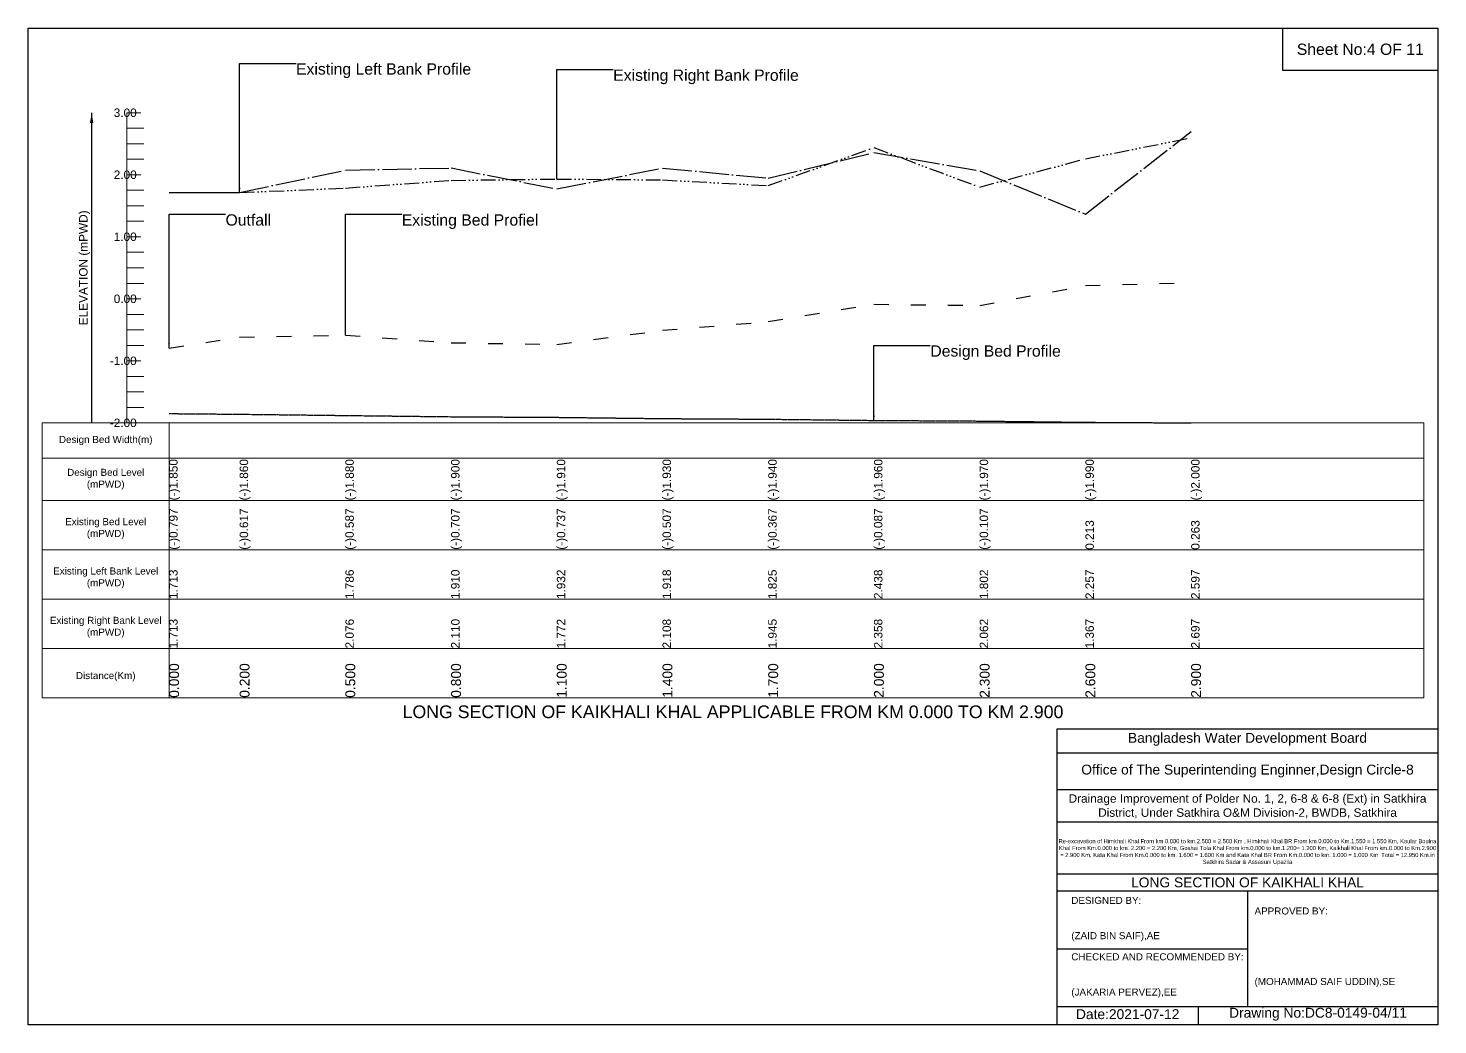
# Model space of a CAD drawing. Header units: inches. Extents: x 91000 to 628000, y -5656 to 0.
# Drawn here: x 400000 to 408000, y -5656 to 0 of the extents above; entities that cross this region are included whole.
import ezdxf

# ---------------------------------------------------------------- set-up
doc = ezdxf.new("R2010")
doc.units = ezdxf.units.IN
doc.header["$LTSCALE"] = 7
doc.header["$MEASUREMENT"] = 0
for name, pattern in [('ACAD_ISO03W100', [30, 12, -18]), ('ACAD_ISO04W100', [30, 24, -3, 0, -3]), ('ACAD_ISO14W100', [24, 12, -3, 0, -3, 0, -3, 0, -3]), ('CENTER', [2, 1.25, -0.25, 0.25, -0.25])]:
    doc.linetypes.add(name, pattern=pattern)
for name, color, linetype, lineweight in [('Design Bed Level Long Section', 7, 'CENTER', 25), ('Existing Bed Level for Long Section', 7, 'ACAD_ISO03W100', 25), ('Existing Left Bank of Long section', 7, 'ACAD_ISO04W100', 25), ('Existing Right Bank of Long Section', 7, 'ACAD_ISO14W100', 25), ('Long Section Border', 7, 'Continuous', 9), ('Long Section Labels', 7, 'Continuous', 9), ('Vscale for Long Section', 7, 'Continuous', 9)]:
    doc.layers.add(name, color=color, linetype=linetype, lineweight=lineweight)
doc.styles.get("Standard").update_dxf_attribs({"font": 'arial.ttf'})
doc.dimstyles.get("Standard").update_dxf_attribs({"dimtxt": 0.18, "dimasz": 0.18, "dimexe": 0.18, "dimexo": 0.0625, "dimgap": 0.09, "dimtad": 0, "dimtih": 1, "dimtoh": 1, "dimdec": 4, "dimzin": 0, "dimdsep": 46, "dimtxsty": 'Standard', "dimcen": 0.09, "dimadec": 0, "dimazin": 0, "dimtfac": 1, "dimtdec": 4, "dimtofl": 0, "dimtmove": 0, "dimatfit": 3, "dimfxl": 1, "dimtolj": 1, "dimtzin": 0, "dimarcsym": 0})

msp = doc.modelspace()

# ---------------------------------------------------------------- linework, layer by layer
for points in [[(400000, 0), (408000, 0), (408000, -5656), (400000, -5656)], [(407120, 0), (408000, 0), (408000, -240), (407120, -240)]]:
    msp.add_lwpolyline(points, close=True)
for points in [[(405840, -5656), (405840, -3976), (408000, -3976)], [(405840, -4112), (408000, -4112)], [(405840, -4320), (408000, -4320)], [(405840, -4504), (408000, -4504)], [(405840, -4800), (408000, -4800)], [(405840, -4896), (408000, -4896)], [(406920, -4896), (406920, -5552)], [(405840, -5224), (406920, -5224)], [(405840, -5552), (408000, -5552)], [(406640, -5552), (406640, -5656)]]:
    msp.add_lwpolyline(points)
at = {"layer": 'Design Bed Level Long Section'}
msp.add_lwpolyline([(400800, -2187.2), (401200, -2190.7), (401800, -2197.8), (402400, -2204.8), (403000, -2208.3), (403600, -2215.4), (404200, -2218.9), (404800, -2225.9), (405400, -2229.4), (406000, -2236.5), (406600, -2240)], dxfattribs=at)
at = {"layer": 'Existing Bed Level for Long Section'}
msp.add_lwpolyline([(400800, -1816.5), (401200, -1753.2), (401800, -1742.6), (402400, -1784.9), (403000, -1795.4), (403600, -1714.5), (404200, -1665.2), (404800, -1566.6), (405400, -1573.7), (406000, -1461), (406600, -1443.4)], dxfattribs=at)
at = {"layer": 'Existing Left Bank of Long section'}
msp.add_lwpolyline([(400800, -933), (401200, -933), (401800, -805.2), (402400, -793.3), (403000, -912.3), (403600, -794), (404200, -851.4), (404800, -706), (405400, -810.2), (406000, -1054.8), (406600, -586.7)], dxfattribs=at)
at = {"layer": 'Existing Right Bank of Long Section'}
msp.add_lwpolyline([(400800, -933), (401200, -933), (401800, -907.3), (402400, -863.7), (403000, -855.9), (403600, -860.9), (404200, -893.6), (404800, -677.8), (405400, -901.7), (406000, -741.5), (406600, -621.9)], dxfattribs=at)
at = {"layer": 'Long Section Border'}
msp.add_lwpolyline([(400080, -2240), (407920, -2240), (407920, -3800), (400080, -3800)], close=True, dxfattribs=at)
for points in [[(400800, -2240), (400800, -3800)], [(400080, -2440), (407920, -2440)], [(400080, -2680), (407920, -2680)], [(400080, -2960), (407920, -2960)], [(400080, -3240), (407920, -3240)], [(400080, -3520), (407920, -3520)]]:
    msp.add_lwpolyline(points, dxfattribs=at)
at = {"layer": 'Vscale for Long Section'}
for points in [[(400560, -2240), (400560, -1888), (400560, -1536), (400560, -1184), (400560, -832), (400560, -480)], [(400560, -480), (400640, -480)], [(400560, -568), (400656, -568)], [(400560, -656), (400656, -656)], [(400560, -744), (400656, -744)], [(400560, -832), (400640, -832)], [(400560, -920), (400656, -920)], [(400560, -1008), (400656, -1008)], [(400560, -1096), (400656, -1096)], [(400560, -1184), (400640, -1184)], [(400560, -1272), (400656, -1272)], [(400560, -1360), (400656, -1360)], [(400560, -1448), (400656, -1448)], [(400560, -1536), (400640, -1536)], [(400560, -1624), (400656, -1624)], [(400560, -1712), (400656, -1712)], [(400560, -1800), (400656, -1800)], [(400560, -1888), (400640, -1888)], [(400560, -1976), (400656, -1976)], [(400560, -2064), (400656, -2064)], [(400560, -2152), (400656, -2152)], [(400560, -2240), (400640, -2240)]]:
    msp.add_lwpolyline(points, dxfattribs=at)

# ---------------------------------------------------------------- texts
at = {"attachment_point": 5}
for s, insert, char_height in [('Sheet No:4 OF 11', (407560, -120), 64), ('Bangladesh Water Development Board', (406920, -4036), 56), ('Office of The Superintending Enginner,Design Circle-8', (406920, -4216), 56)]:
    msp.add_mtext(s, dxfattribs=dict(at, insert=insert, char_height=char_height))
for s, insert, char_height, width, attachment_point in [('Drainage Improvement of Polder No. 1, 2, 6-8 & 6-8 (Ext) in Satkhira District, Under Satkhira O&M Division-2, BWDB, Satkhira', (406920, -4416), 48, 2240, 5), ('Re-excavation of Himkhali Khal From km.0.000 to km.2.500 = 2.500 Km , Himkhali Khal BR From km.0.000 to Km.1.550 = 1.550 Km, Kaular Boulna Khal From Km.0.000 to km. 2.200 = 2.200 Km, Goshai Tola Khal From km.0.000 to km.1.200= 1.200 Km, Kaikhali Khal From km.0.000 to Km.2.900 = 2.900 Km, Kata Khal From Km.0.000 to km. 1.600 = 1.600 Km and Kata Khal BR From Km.0.000 to km. 1.000 = 1.000 Km  Total = 12.950 Km.in Satkhira Sadar & Assasuni Upazila', (406920, -4676), 23.4814, 2160, 5), ('LONG SECTION OF KAIKHALI KHAL', (406920, -4848), 56, 2240, 5), ('DESIGNED BY:^J^J^J(ZAID BIN SAIF),AE', (405920, -5056), 40, 1120, 4), ('APPROVED BY:^J^J^J^J^J^J(MOHAMMAD SAIF UDDIN),SE', (406960, -5216), 40, 1120, 4), ('CHECKED AND RECOMMENDED BY:^J^J^J(JAKARIA PERVEZ),EE', (405920, -5376), 40, 1120, 4), ('Date:2021-07-12', (406240, -5596), 56, 1120, 5), ('Drawing No:DC8-0149-04/11', (407320, -5596), 56, 1760, 5)]:
    msp.add_mtext(s, dxfattribs=dict(insert=insert, char_height=char_height, width=width, attachment_point=attachment_point))
at = {"layer": 'Long Section Border', "attachment_point": 5}
for s, insert, char_height in [('Design Bed Width(m)', (400440, -2340), 40), ('Design Bed Level^J(mPWD)', (400440, -2560), 40), ('Existing Bed Level^J(mPWD)', (400440, -2840), 40), ('Existing Left Bank Level^J(mPWD)', (400440, -3120), 40), ('Existing Right Bank Level^J(mPWD)', (400440, -3400), 40), ('Distance(Km)', (400440, -3680), 40), ('LONG SECTION OF KAIKHALI KHAL APPLICABLE FROM KM 0.000 TO KM 2.900', (404000, -3880), 72)]:
    msp.add_mtext(s, dxfattribs=dict(at, insert=insert, char_height=char_height))
at = {"layer": 'Long Section Labels', "char_height": 64, "attachment_point": 1}
for s, insert in [('Existing Left Bank Profile', (401520, -199.5)), ('Existing Right Bank Profile', (403320, -234.7)), ('Outfall', (401120, -1056.2)), ('Existing Bed Profiel', (402120, -1056.2)), ('Design Bed Profile', (405120, -1800))]:
    msp.add_mtext(s, dxfattribs=dict(at, insert=insert))
at = {"layer": 'Vscale for Long Section', "char_height": 48, "attachment_point": 6}
for s, insert in [('3.00', (400616, -480)), ('2.00', (400616, -832)), ('1.00', (400616, -1184)), ('0.00', (400616, -1536)), ('-1.00', (400616, -1888)), ('-2.00', (400616, -2240))]:
    msp.add_mtext(s, dxfattribs=dict(at, insert=insert))
at = {"layer": 'Vscale for Long Section', "rotation": 90}
for s, insert, char_height, attachment_point in [('ELEVATION (mPWD)', (400320, -1360), 48, 5), ('(-)1.850', (400800, -2680), 48, 1), ('(-)1.860', (401200, -2680), 48, 1), ('(-)1.880', (401800, -2680), 48, 1), ('(-)1.900', (402400, -2680), 48, 1), ('(-)1.910', (403000, -2680), 48, 1), ('(-)1.930', (403600, -2680), 48, 1), ('(-)1.940', (404200, -2680), 48, 1), ('(-)1.960', (404800, -2680), 48, 1), ('(-)1.970', (405400, -2680), 48, 1), ('(-)1.990', (406000, -2680), 48, 1), ('(-)2.000', (406600, -2680), 48, 1), ('(-)0.797', (400800, -2960), 48, 1), ('(-)0.617', (401200, -2960), 48, 1), ('(-)0.587', (401800, -2960), 48, 1), ('(-)0.707', (402400, -2960), 48, 1), ('(-)0.737', (403000, -2960), 48, 1), ('(-)0.507', (403600, -2960), 48, 1), ('(-)0.367', (404200, -2960), 48, 1), ('(-)0.087', (404800, -2960), 48, 1), ('(-)0.107', (405400, -2960), 48, 1), ('0.213', (406000, -2960), 48, 1), ('0.263', (406600, -2960), 48, 1), ('1.713', (400800, -3240), 48, 1), ('1.713', (400800, -3240), 48, 1), ('1.786', (401800, -3240), 48, 1), ('1.910', (402400, -3240), 48, 1), ('1.932', (403000, -3240), 48, 1), ('1.918', (403600, -3240), 48, 1), ('1.825', (404200, -3240), 48, 1), ('2.438', (404800, -3240), 48, 1), ('1.802', (405400, -3240), 48, 1), ('2.257', (406000, -3240), 48, 1), ('2.597', (406600, -3240), 48, 1), ('1.713', (400800, -3520), 48, 1), ('1.713', (400800, -3520), 48, 1), ('2.076', (401800, -3520), 48, 1), ('2.110', (402400, -3520), 48, 1), ('1.772', (403000, -3520), 48, 1), ('2.108', (403600, -3520), 48, 1), ('1.945', (404200, -3520), 48, 1), ('2.358', (404800, -3520), 48, 1), ('2.062', (405400, -3520), 48, 1), ('1.367', (406000, -3520), 48, 1), ('2.697', (406600, -3520), 48, 1), ('0.000', (400800, -3800), 56, 1), ('0.200', (401200, -3800), 56, 1), ('0.500', (401800, -3800), 56, 1), ('0.800', (402400, -3800), 56, 1), ('1.100', (403000, -3800), 56, 1), ('1.400', (403600, -3800), 56, 1), ('1.700', (404200, -3800), 56, 1), ('2.000', (404800, -3800), 56, 1), ('2.300', (405400, -3800), 56, 1), ('2.600', (406000, -3800), 56, 1), ('2.900', (406600, -3800), 56, 1)]:
    msp.add_mtext(s, dxfattribs=dict(at, insert=insert, char_height=char_height, attachment_point=attachment_point))

# ---------------------------------------------------------------- leaders
at = {"layer": 'Long Section Labels', "annotation_type": 0, "has_hookline": 1, "hookline_direction": 0}
for points, text_width in [([(401200, -933), (401200, -199.5), (401519.9, -199.5)], 983.1), ([(403000, -855.9), (403000, -234.7), (403319.9, -234.7)], 1042.7), ([(400800, -1816.5), (400800, -1056.2), (401119.9, -1056.2)], 247.8), ([(401800, -1742.6), (401800, -1056.2), (402119.9, -1056.2)], 761.9), ([(404800, -2225.9), (404800, -1800), (405119.9, -1800)], 729.9)]:
    msp.add_leader(points, dimstyle='Standard', override={"dimasz": 28.8}, dxfattribs=dict(at, text_width=text_width))
at = {"layer": 'Vscale for Long Section'}
msp.add_leader([(400360, -480), (400360, -2240)], dimstyle='Standard', override={"dimasz": 57.6}, dxfattribs=at)

doc.saveas('drawing.dxf')
